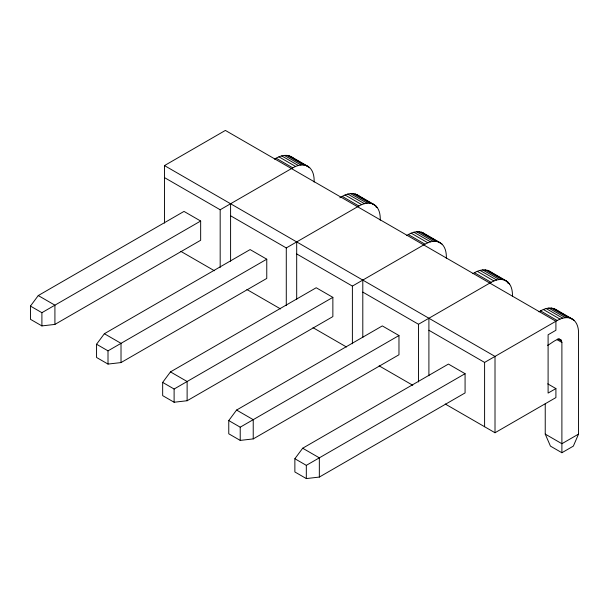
<?xml version="1.0" encoding="UTF-8"?>
<svg xmlns="http://www.w3.org/2000/svg" width="609" height="609" viewBox="0 0 609 609"><rect width="100%" height="100%" fill="white"/><g stroke="black" fill="none" stroke-linecap="round" stroke-linejoin="round"><path stroke-width="0.91" d="M538.942 311.816C543.784 308.763 550.216 306.411 555.644 309.395L572.3 319.009C576.997 321.834 578.55 327.665 578.55 332.826L578.55 434.103L573.343 446.123L561.894 452.731L550.445 446.123L545.238 434.103L545.238 403.813M30.45 306.076L38.26 295.563L184.002 211.414L200.658 221.029L200.658 240.266L54.917 324.407L41.899 325.914L30.45 319.299L30.45 306.076L41.899 312.691L200.658 221.029M96.557 344.245L104.36 333.724L250.109 249.583L266.765 259.198L266.765 278.427L121.016 362.576L108.006 364.075L96.557 357.468L96.557 344.245L108.006 350.853L266.765 259.198M162.664 382.406L170.467 371.893L316.208 287.745L332.864 297.359L332.864 316.596L187.123 400.737L174.113 402.244L162.664 395.629L162.664 382.406L174.113 389.022L332.864 297.359M228.763 420.575L236.574 410.055L382.315 325.914L398.971 335.529L398.971 354.765L253.23 438.906L240.22 440.406L228.763 433.798L228.763 420.575L240.22 427.183L398.971 335.529M294.87 458.737L302.681 448.224L448.422 364.075L465.078 373.69L465.078 392.927L319.337 477.068L306.319 478.575L294.87 471.96L294.87 458.737L306.319 465.352L465.078 373.69M164.483 223.069L164.483 165.587L225.383 130.425L555.91 321.255L555.91 330.268L548.1 334.775L548.1 393.079L555.91 388.572L555.91 397.586L495.01 432.748L445.225 404.003M274.522 159.155C279.364 156.102 285.796 153.75 291.224 156.726L307.88 166.348C313.186 169.561 314.358 176.328 314.13 182.053M164.483 177.607L220.176 209.762L292.792 167.84C297.261 165.26 303.084 163.692 307.88 166.348M339.822 197.788C344.869 194.553 351.576 191.744 357.331 194.895L373.987 204.51C379.293 207.73 380.465 214.49 380.237 220.222M230.59 215.776L286.283 247.932L358.891 206.009C363.367 203.429 369.191 201.853 373.987 204.51M406.728 235.485C411.57 232.432 418.002 230.08 423.43 233.064L440.086 242.679C445.4 245.891 446.564 252.659 446.336 258.383M296.69 253.938L352.39 286.093L424.998 244.171C429.467 241.59 435.29 240.022 440.086 242.679M472.835 273.654C477.677 270.594 484.109 268.242 489.537 271.226L506.193 280.84C511.499 284.06 512.671 290.82 512.443 296.553M362.797 292.107L418.49 324.262L491.105 282.34C495.574 279.759 501.397 278.184 506.193 280.84M428.903 330.268L484.597 362.424L557.212 320.501C561.681 317.921 567.504 316.353 572.3 319.009M547.544 345.318C550.795 344.23 560.623 334.272 561.894 342.441L561.894 452.731M578.55 434.103L561.894 443.717L545.238 434.103M289.123 155.813L309.722 167.703M355.23 193.982L375.822 205.872M421.337 232.143L441.928 244.042M487.436 270.312L508.035 282.203M553.543 308.481L574.142 320.372M286.801 155.364L303.457 164.978M352.908 193.533L369.564 203.147M375.791 206.74L377.374 207.654M419.015 231.694L435.671 241.316M485.114 269.863L501.778 279.478M507.206 282.614L509.588 283.984M551.221 308.025L567.877 317.647M284.296 155.386L300.953 165.001M350.403 193.548L367.06 203.17M416.51 231.717L433.166 241.331M482.617 269.878L499.273 279.501M548.717 308.047L565.373 317.662M281.655 155.874L298.311 165.488M347.762 194.043L364.418 203.657M413.869 232.204L430.525 241.819M479.968 270.373L496.624 279.988M546.075 308.535L562.731 318.157M278.914 156.825L295.571 166.44M345.021 194.994L361.677 204.609M411.128 233.156L427.784 242.778M477.235 271.325L493.891 280.939M543.335 309.486L559.991 319.108M276.136 158.226L292.792 167.84M342.235 196.387L358.891 206.009M408.342 234.556L424.998 244.171M474.449 272.718L491.105 282.34M540.556 310.887L557.212 320.501M558.887 338.726L561.27 340.096M557.768 338.84L561.734 341.131M557.136 339.693L561.894 342.441M547.75 383.86L555.91 388.572M164.483 165.587L495.01 356.417L495.01 432.748M180.804 251.342L214.444 270.761M246.911 289.511L280.551 308.93M313.011 327.672L346.475 346.993M379.118 365.842L412.757 385.261M38.26 295.563L54.917 305.178L54.917 324.407M104.36 333.724L121.016 343.339L121.016 362.576M170.467 371.893L187.123 381.508L187.123 400.737M236.574 410.055L253.23 419.67L253.23 438.906M302.681 448.224L319.337 457.839L319.337 477.068M555.644 309.395L557.486 310.75M489.537 271.226L491.379 272.588M423.43 233.064L426.308 235.614M357.331 194.895L359.165 196.258M291.224 156.726L293.066 158.089M484.597 362.424L484.597 426.734M428.903 318.248L428.903 375.73M418.49 324.262L418.49 381.95M362.797 280.079L362.797 337.569M352.39 286.093L352.39 343.781M306.319 465.352L306.319 478.575M296.69 241.918L296.69 299.4M286.283 247.932L286.283 305.619M240.22 427.183L240.22 440.406M230.59 203.749L230.59 261.238M220.176 209.762L220.176 267.45M174.113 389.022L174.113 402.244M108.006 350.853L108.006 364.075M41.899 312.691L41.899 325.914"/></g></svg>
